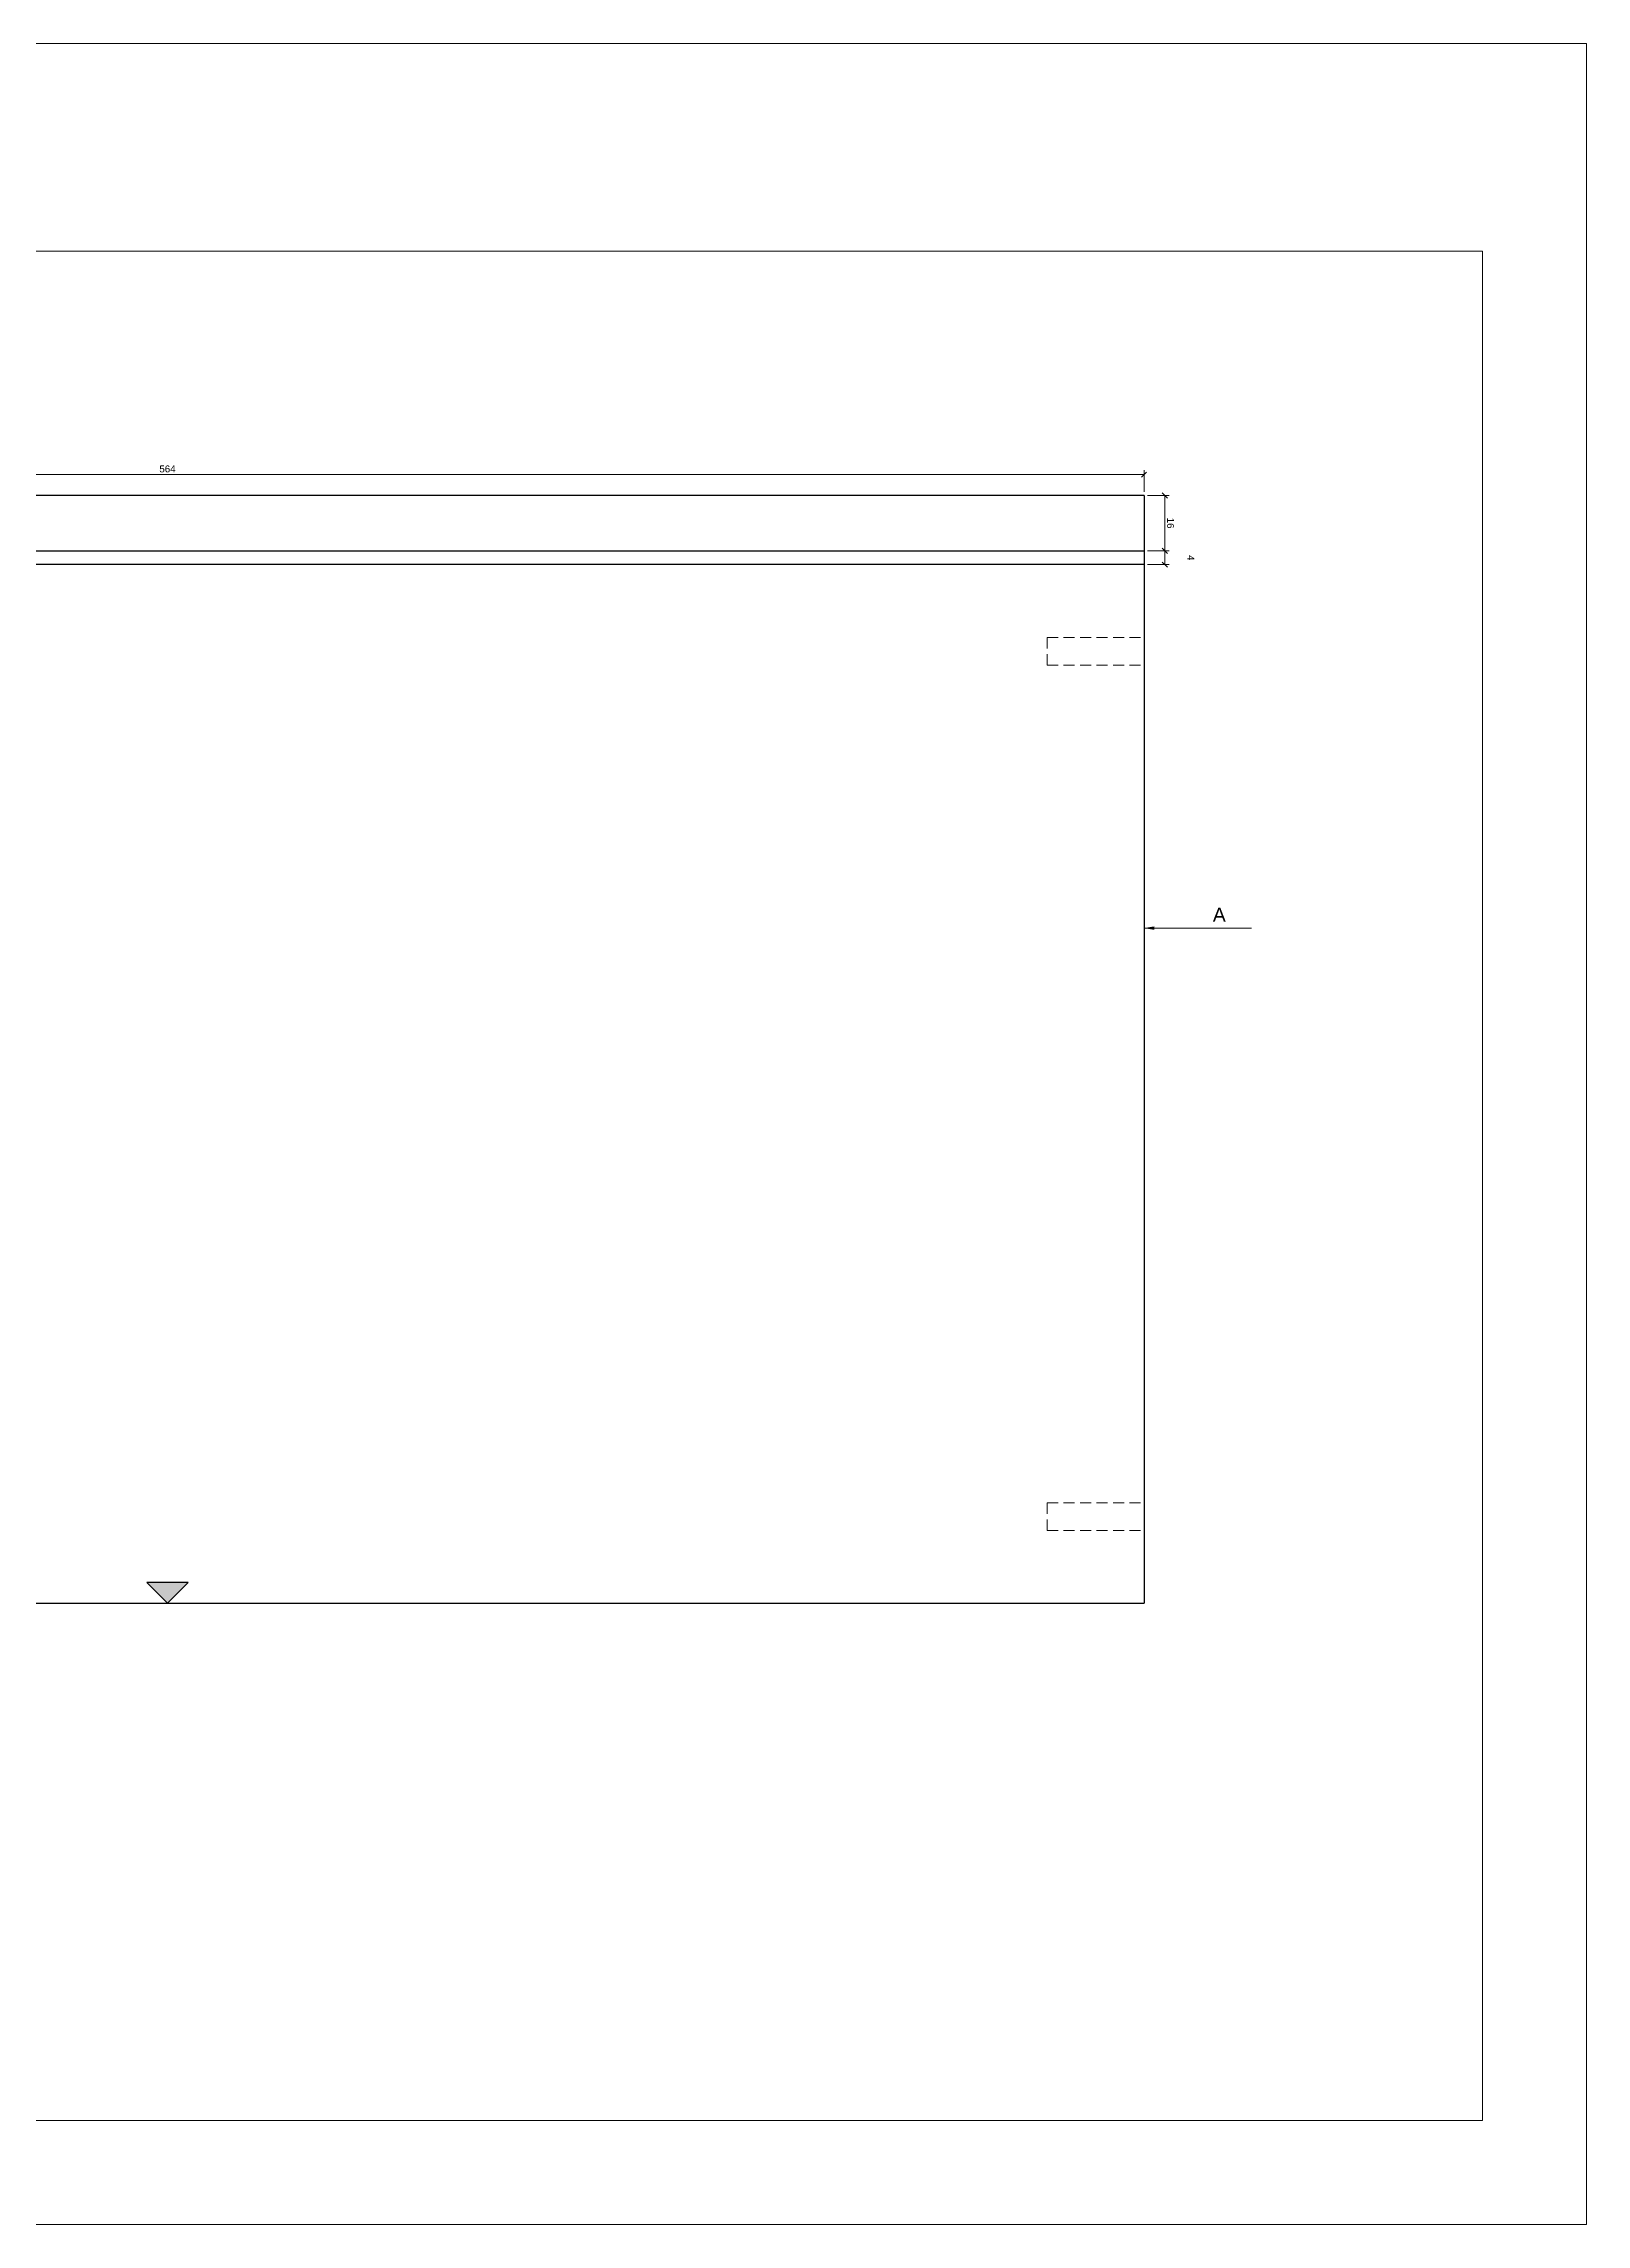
# Paper-space layout 'Cabinet base' of a CAD drawing. Header units: millimetres. Extents: x -2 to 889, y -2 to 628.
# Drawn here: x 443 to 889, y -2 to 628 of the extents above; entities that cross this region are included whole.
import ezdxf

# ---------------------------------------------------------------- set-up
doc = ezdxf.new("R2010")
doc.units = ezdxf.units.MM
doc.linetypes.add('HIDDEN2', pattern=[4.7625, 3.175, -1.5875])
doc.layers.get('0').update_dxf_attribs({"true_color": 0xc2c2ced6})
doc.layers.add('New project_cabinet-001_Cabinet base_View from above', color=1, linetype='Continuous', true_color=0xc2ff0000)
doc.layers.add('TitleBlock', color=7, linetype='Continuous')
doc.styles.add('Blum_Dimension', font='arial.ttf', dxfattribs={"height": 2})
doc.styles.add('Blum_ViewInfo', font='arial.ttf', dxfattribs={"height": 4})
doc.dimstyles.new('Blum_Default', dxfattribs={"dimtxt": 2, "dimasz": 1.5, "dimexe": 1.25, "dimexo": 1, "dimtad": 1, "dimtxsty": 'Blum_Dimension', "dimblk": 'OBLIQUE', "dimcen": 2, "dimadec": 0, "dimazin": 2, "dimtfac": 1, "dimtix": 1, "dimtmove": 0, "dimatfit": 3, "dimfxl": 1, "dimlwd": 5, "dimlwe": 5, "dimarcsym": 0})
doc.dimstyles.new('Blum_ViewInfo', dxfattribs={"dimtxt": 4, "dimasz": 3, "dimexe": 1.25, "dimexo": 1, "dimtad": 1, "dimtxsty": 'Blum_ViewInfo', "dimblk": 'OBLIQUE', "dimcen": 0.09, "dimadec": 0, "dimazin": 2, "dimtfac": 1, "dimtofl": 0, "dimtmove": 0, "dimatfit": 2, "dimfxl": 1, "dimlwd": 20, "dimlwe": 20, "dimarcsym": 0})

# ---------------------------------------------------------------- blocks, each defined once
blk = doc.blocks.new('TitleBlock_Cabinet base')
at = {"layer": 'TitleBlock', "lineweight": 0}
for points in [[(-0.79, -0.79, 0), (-0.79, 209.21, 0), (296.21, 209.21, 0), (296.21, -0.79, 0)], [(9.21, 9.21, 0), (9.21, 189.21, 0), (286.21, 189.21, 0), (286.21, 9.21, 0)]]:
    blk.add_polyline3d(points, close=True, dxfattribs=at)
blk = doc.blocks.new('Blum_Trinagle_Filled')
h = blk.add_hatch(color=256)
h.dxf.hatch_style = 1
h.paths.add_polyline_path([(2, 2), (-2, 2), (0, 0)])
blk.add_lwpolyline([(0, 0), (2, 2), (-2, 2)], close=True)
blk = doc.blocks.new('_Oblique')
at = {"color": 0, "linetype": 'ByBlock', "lineweight": -2}
blk.add_line((-0.5, -0.5), (0.5, 0.5), dxfattribs=at)
blk = doc.blocks.new('*D67')
at = {"layer": 'Defpoints', "color": 0, "lineweight": 0}
for p in [(760.88, 481.1), (766.88, 481.1), (760.88, 477.1)]:
    blk.add_point(p, dxfattribs=at)
at = {"layer": 'New project_cabinet-001_Cabinet base_View from above', "color": 0, "lineweight": 5}
for p, q in [((761.88, 481.1), (768.13, 481.1)), ((766.88, 477.1), (766.88, 481.1)), ((761.88, 477.1), (768.13, 477.1))]:
    blk.add_line(p, q, dxfattribs=at)
at = {"layer": 'New project_cabinet-001_Cabinet base_View from above', "color": 0, "lineweight": 5, "xscale": 1.5, "yscale": 1.5, "zscale": 1.5}
for p, rotation in [((766.88, 481.1), 90), ((766.88, 477.1), 270)]:
    blk.add_blockref('_Oblique', p, dxfattribs=dict(at, rotation=rotation))
at = {"layer": 'New project_cabinet-001_Cabinet base_View from above', "color": 0, "lineweight": 0, "insert": (774.38, 479.1), "char_height": 2, "attachment_point": 5, "rotation": 270, "style": 'Blum_Dimension'}
blk.add_mtext('4', dxfattribs=at)
blk = doc.blocks.new('*D70')
at = {"layer": 'Defpoints', "color": 0, "lineweight": 0}
for p in [(760.88, 497.1), (766.88, 497.1), (760.88, 481.1)]:
    blk.add_point(p, dxfattribs=at)
at = {"layer": 'New project_cabinet-001_Cabinet base_View from above', "color": 0, "lineweight": 5}
for p, q in [((761.88, 497.1), (768.13, 497.1)), ((766.88, 481.1), (766.88, 497.1)), ((761.88, 481.1), (768.13, 481.1))]:
    blk.add_line(p, q, dxfattribs=at)
at = {"layer": 'New project_cabinet-001_Cabinet base_View from above', "color": 0, "lineweight": 5, "xscale": 1.5, "yscale": 1.5, "zscale": 1.5}
for p, rotation in [((766.88, 497.1), 90), ((766.88, 481.1), 270)]:
    blk.add_blockref('_Oblique', p, dxfattribs=dict(at, rotation=rotation))
at = {"layer": 'New project_cabinet-001_Cabinet base_View from above', "color": 0, "lineweight": 0, "insert": (768.53, 489.1), "char_height": 2, "attachment_point": 5, "rotation": 270, "style": 'Blum_Dimension'}
blk.add_mtext('16', dxfattribs=at)
blk = doc.blocks.new('*D73')
at = {"layer": 'Defpoints', "color": 0, "lineweight": 0}
for p in [(760.88, 503.1), (196.88, 497.1), (760.88, 497.1)]:
    blk.add_point(p, dxfattribs=at)
at = {"layer": 'New project_cabinet-001_Cabinet base_View from above', "color": 0, "lineweight": 5}
for p, q in [((196.88, 498.1), (196.88, 504.35)), ((760.88, 498.1), (760.88, 504.35)), ((196.88, 503.1), (760.88, 503.1))]:
    blk.add_line(p, q, dxfattribs=at)
at = {"layer": 'New project_cabinet-001_Cabinet base_View from above', "color": 0, "lineweight": 5, "xscale": 1.5, "yscale": 1.5, "zscale": 1.5, "rotation": 180}
blk.add_blockref('_Oblique', (196.88, 503.1), dxfattribs=at)
at = {"layer": 'New project_cabinet-001_Cabinet base_View from above', "color": 0, "lineweight": 5, "xscale": 1.5, "yscale": 1.5, "zscale": 1.5}
blk.add_blockref('_Oblique', (760.88, 503.1), dxfattribs=at)
at = {"layer": 'New project_cabinet-001_Cabinet base_View from above', "color": 0, "lineweight": 0, "insert": (478.88, 504.74), "char_height": 2, "attachment_point": 5, "style": 'Blum_Dimension'}
blk.add_mtext('564', dxfattribs=at)

psp = doc.layouts.new('Cabinet base')

# ---------------------------------------------------------------- linework, layer by layer
at = {"linetype": 'Continuous', "lineweight": 30}
for p, q in [((760.88, 497.097), (196.88, 497.097)), ((760.88, 497.097), (760.88, 481.097)), ((196.88, 481.097), (760.88, 481.097)), ((760.88, 481.097), (760.88, 477.097)), ((760.88, 477.097), (196.88, 477.097)), ((760.88, 477.097), (760.88, 456.097)), ((760.88, 456.097), (760.88, 448.097)), ((760.88, 448.097), (760.88, 206.097)), ((760.88, 206.097), (760.88, 198.097)), ((760.88, 198.097), (760.88, 177.097)), ((196.88, 177.097), (760.88, 177.097))]:
    psp.add_line(p, q, dxfattribs=at)
at = {"linetype": 'HIDDEN2', "lineweight": 5}
for p, q in [((732.88, 448.097), (732.88, 456.097)), ((732.88, 456.097), (760.88, 456.097)), ((732.88, 448.097), (760.88, 448.097)), ((732.88, 198.097), (732.88, 206.097)), ((732.88, 206.097), (760.88, 206.097)), ((732.88, 198.097), (760.88, 198.097))]:
    psp.add_line(p, q, dxfattribs=at)

# ---------------------------------------------------------------- block references
at = {"lineweight": 0, "xscale": 3, "yscale": 3, "zscale": 3}
psp.add_blockref('TitleBlock_Cabinet base', (0, 0), dxfattribs=at)
at = {"layer": 'New project_cabinet-001_Cabinet base_View from above', "lineweight": 0, "xscale": 3, "yscale": 3, "zscale": 3}
psp.add_blockref('Blum_Trinagle_Filled', (478.88, 177.097), dxfattribs=at)

# ---------------------------------------------------------------- texts
at = {"lineweight": 0, "insert": (780.755, 373.972), "char_height": 4, "attachment_point": 7, "style": 'Blum_ViewInfo'}
psp.add_mtext('A', dxfattribs=at)

# ---------------------------------------------------------------- dimensions: what is measured, and where the dimension line sits
at = {"layer": 'New project_cabinet-001_Cabinet base_View from above', "lineweight": 0}
dim = psp.add_linear_dim(base=(760.88, 503.097), p1=(196.88, 497.097), p2=(760.88, 497.097), dimstyle='Blum_Default', override={"dimscale": 0}, dxfattribs=at)
dim.commit()
dim.dimension.update_dxf_attribs({"geometry": '*D73', "text_midpoint": (478.88, 504.743)})
dim = psp.add_linear_dim(base=(766.88, 497.097), p1=(760.88, 481.097), p2=(760.88, 497.097), angle=90, dimstyle='Blum_Default', override={"dimscale": 0}, dxfattribs=at)
dim.commit()
dim.dimension.update_dxf_attribs({"geometry": '*D70', "text_midpoint": (768.527, 489.097)})
dim = psp.add_linear_dim(base=(766.88, 481.097), p1=(760.88, 477.097), p2=(760.88, 481.097), angle=90, dimstyle='Blum_Default', override={"dimscale": 0, "dimtmove": 2}, dxfattribs=at)
dim.commit()
dim.dimension.update_dxf_attribs({"geometry": '*D67', "text_midpoint": (774.38, 479.097), "dimtype": 160})

# ---------------------------------------------------------------- leaders
at = {"lineweight": 0}
psp.add_leader([(760.88, 372.097), (791.961, 372.097)], dimstyle='Blum_ViewInfo', override={"dimscale": 0}, dxfattribs=at)

doc.saveas('drawing.dxf')
